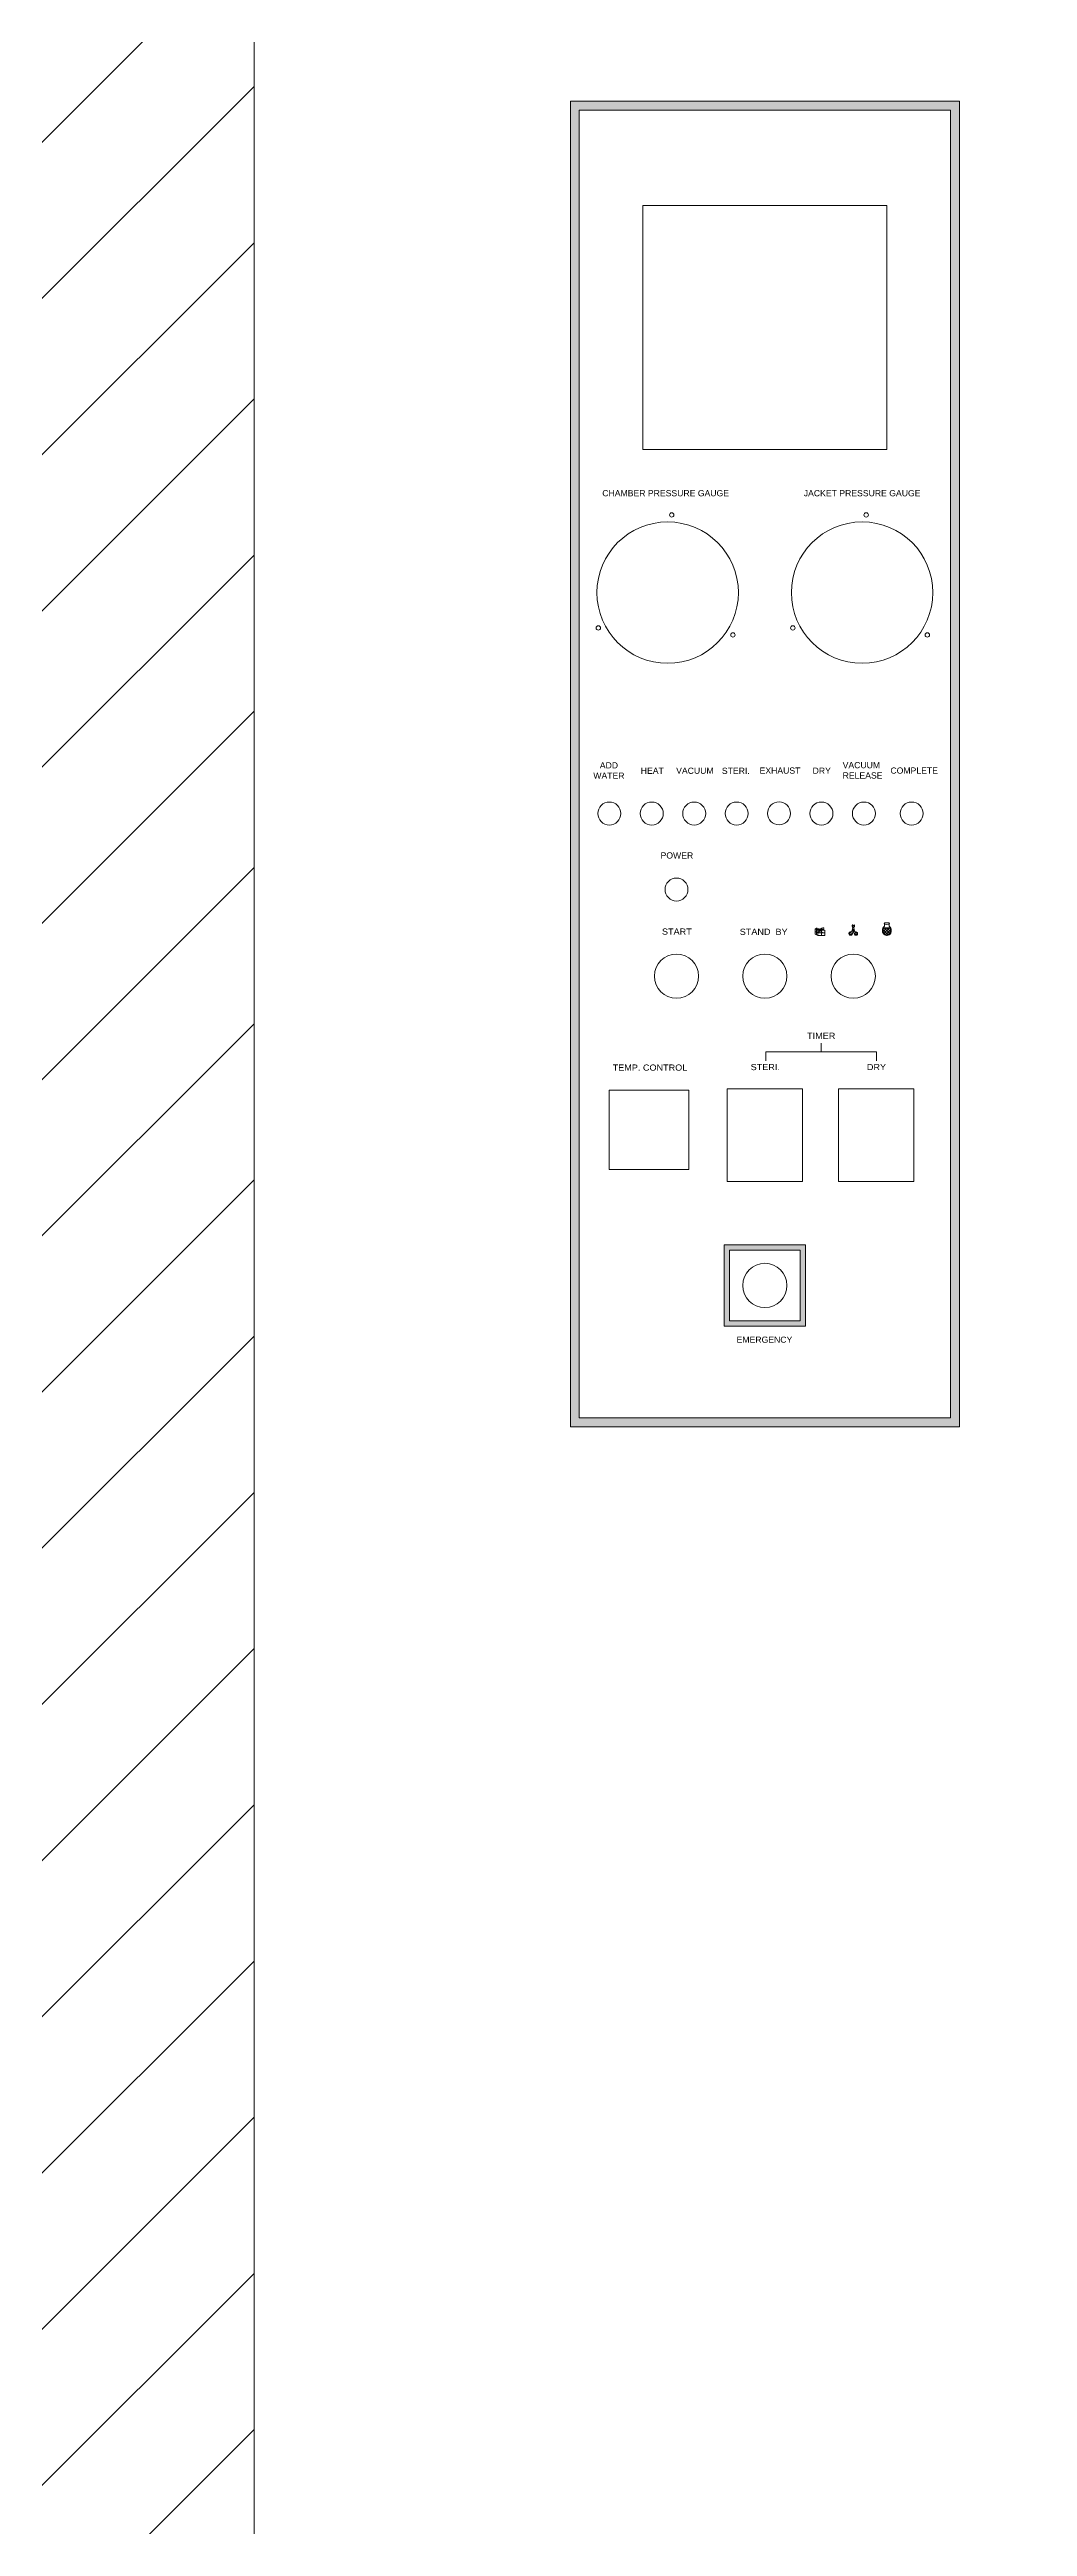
# Model space of a CAD drawing. Header units: millimetres. Extents: x -96603 to 124772, y -7961 to 34801.
# Drawn here: x 6675 to 7228, y 3810 to 5212 of the extents above; entities that cross this region are included whole.
import ezdxf
from ezdxf.enums import TextEntityAlignment as Align

# ---------------------------------------------------------------- set-up
doc = ezdxf.new("R2010")
doc.units = ezdxf.units.MM
doc.layers.get('0').update_dxf_attribs({"lineweight": 15})
doc.layers.add('D', color=3, linetype='Continuous', lineweight=13)
doc.styles.add('2', font='ARIAL.TTF')
doc.styles.get("Standard").update_dxf_attribs({"font": 'KAIU.TTF'})
doc.styles.add('STU25', font='isocp2.shx')
doc.dimstyles.new('STU25', dxfattribs={"dimscale": 50, "dimtxt": 2.5, "dimasz": 2, "dimexe": 0.6, "dimexo": 1, "dimgap": 1, "dimtad": 1, "dimdsep": 46, "dimtxsty": 'STU25', "dimcen": 2, "dimazin": 2, "dimtfac": 1, "dimtmove": 0, "dimatfit": 3, "dimfxl": 0, "dimtolj": 1, "dimtzin": 0, "dimarcsym": 0})

# ---------------------------------------------------------------- blocks, each defined once
blk = doc.blocks.new('*D5')
at = {"layer": 'D', "color": 0, "lineweight": -2}
for p, q in [((6740.9, 5407.6), (5729.6, 5407.6)), ((5759.6, 5307.6), (5759.6, 3437.6)), ((5940.9, 3337.6), (5729.6, 3337.6))]:
    blk.add_line(p, q, dxfattribs=at)
at = {"layer": 'D', "color": 0}
for points in [[(5742.9, 5307.6), (5776.3, 5307.6), (5759.6, 5407.6)], [(5742.9, 3437.6), (5776.3, 3437.6), (5759.6, 3337.6)]]:
    blk.add_solid(points, dxfattribs=at)
at = {"layer": 'Defpoints', "color": 0}
for p in [(6790.9, 5407.6), (5759.6, 3337.6), (5990.9, 3337.6)]:
    blk.add_point(p, dxfattribs=at)
at = {"layer": 'D', "color": 0, "insert": (5647.1, 4372.6), "char_height": 125, "attachment_point": 5, "rotation": 90, "style": 'STU25'}
blk.add_mtext('\\A1;2070', dxfattribs=at)

msp = doc.modelspace()

# ---------------------------------------------------------------- hatches: boundary and pattern name
h = msp.add_hatch(color=256)
h.paths.add_polyline_path([(7189.931, 5182.649), (7189.931, 4432.649), (6969.931, 4432.649), (6969.931, 5182.649)])
h.paths.add_polyline_path([(7184.931, 5177.649), (7184.931, 4437.649), (6974.931, 4437.649), (6974.931, 5177.649)], flags=16)
h = msp.add_hatch(color=256)
h.paths.add_polyline_path([(7102.931, 4535.649), (7056.931, 4535.649), (7056.931, 4489.649), (7102.931, 4489.649)])
h.paths.add_polyline_path([(7099.931, 4532.649), (7099.931, 4492.649), (7059.931, 4492.649), (7059.931, 4532.649)], flags=16)
at = {"layer": 'D'}
h = msp.add_hatch(dxfattribs=at)
h.set_pattern_fill('ANSI31', color=256, scale=500, style=0)
h.set_pattern_definition([(45, (366496.534, 10901.3), (-44.194174, 44.194174), [])])
h.paths.add_polyline_path([(5990.931, 6597.649), (9330.931, 6597.649), (9330.931, 5124.584), (8661.715, 5124.584), (8661.715, 3337.649), (8530.931, 3337.649), (8530.931, 3367.649), (8530.931, 3667.649), (8530.931, 5417.649), (7370.931, 5417.649), (6790.931, 5417.649), (6790.931, 3367.649), (6790.931, 3337.649), (6660.146, 3337.649), (6660.146, 5124.584), (5990.931, 5124.584)])

# ---------------------------------------------------------------- linework, layer by layer
for p, q in [((6790.931, 3357.649), (6790.931, 5407.649)), ((7189.931, 5182.649), (6969.931, 5182.649)), ((6969.931, 5182.649), (6969.931, 4432.649)), ((7184.931, 5177.649), (6974.931, 5177.649)), ((6974.931, 5177.649), (6974.931, 4437.649)), ((7184.931, 5177.649), (7184.931, 4437.649)), ((7189.931, 5182.649), (7189.931, 4432.649)), ((7010.931, 5123.649), (7148.931, 5123.649)), ((7010.931, 5123.649), (7010.931, 4985.649)), ((7010.931, 5123.649), (7020.931, 5123.649)), ((7010.931, 5123.649), (7010.931, 5113.649)), ((7148.931, 4985.649), (7148.931, 5123.649)), ((7148.931, 4985.649), (7148.931, 4995.649)), ((7148.931, 4985.649), (7010.931, 4985.649)), ((7148.931, 4985.649), (7138.931, 4985.649)), ((7108.333, 4714.382), (7108.999, 4714.382)), ((7109.933, 4713.699), (7108.333, 4714.382)), ((7108.333, 4714.382), (7108.333, 4711.382)), ((7109.933, 4712.199), (7108.333, 4712.882)), ((7109.933, 4710.699), (7108.333, 4711.382)), ((7109.133, 4714.04), (7109.133, 4711.04)), ((7110.936, 4713.699), (7109.933, 4713.699)), ((7109.933, 4713.699), (7109.933, 4710.699)), ((7113.933, 4712.199), (7109.933, 4712.199)), ((7113.933, 4710.699), (7109.933, 4710.699)), ((7110.981, 4713.777), (7110.274, 4712.544)), ((7110.274, 4712.544), (7110.542, 4712.334)), ((7110.542, 4712.334), (7111.129, 4713.736)), ((7111.152, 4713.699), (7111.113, 4713.699)), ((7111.133, 4713.736), (7111.933, 4712.199)), ((7112.329, 4712.365), (7111.289, 4713.779)), ((7113.933, 4713.699), (7111.348, 4713.699)), ((7111.933, 4712.904), (7111.933, 4713.699)), ((7111.933, 4712.199), (7112.329, 4712.365)), ((7111.933, 4710.699), (7111.933, 4712.199)), ((7113.933, 4713.699), (7112.95, 4714.118)), ((7113.933, 4710.699), (7113.933, 4713.699)), ((7146.433, 4713.687), (7146.433, 4713.187)), ((7146.438, 4713.847), (7147.468, 4714.877)), ((7148.691, 4710.699), (7146.445, 4712.945)), ((7149.915, 4710.888), (7146.508, 4714.295)), ((7146.531, 4712.494), (7148.915, 4714.877)), ((7146.734, 4714.877), (7151.131, 4714.877)), ((7147.078, 4711.511), (7150.444, 4714.877)), ((7150.788, 4711.511), (7147.422, 4714.877)), ((7147.683, 4716.124), (7147.683, 4717.051)), ((7147.951, 4710.888), (7151.358, 4714.295)), ((7151.335, 4712.494), (7148.951, 4714.877)), ((7149.175, 4710.699), (7151.421, 4712.945)), ((7150.183, 4716.124), (7150.183, 4717.051)), ((7151.428, 4713.847), (7150.398, 4714.877)), ((7151.431, 4713.287), (7151.433, 4713.687)), ((7080.551, 4639.749), (7080.551, 4644.749)), ((7080.551, 4644.749), (7143.051, 4644.749)), ((7111.801, 4644.749), (7111.801, 4649.749)), ((7143.051, 4644.749), (7143.051, 4639.749)), ((6991.935, 4578.149), (6991.935, 4623.149)), ((6991.935, 4623.149), (7036.935, 4623.149)), ((7036.935, 4578.149), (7036.935, 4623.149)), ((7058.581, 4571.399), (7058.581, 4623.899)), ((7058.581, 4623.899), (7101.281, 4623.899)), ((7101.281, 4623.899), (7101.281, 4571.399)), ((7121.581, 4623.899), (7164.281, 4623.899)), ((7121.581, 4623.899), (7121.581, 4571.399)), ((7164.281, 4623.899), (7164.281, 4571.399)), ((6991.935, 4578.149), (7036.935, 4578.149)), ((7058.581, 4571.399), (7101.281, 4571.399)), ((7121.581, 4571.399), (7164.281, 4571.399)), ((7189.931, 4432.649), (6969.931, 4432.649)), ((7184.931, 4437.649), (6974.931, 4437.649))]:
    msp.add_line(p, q)
msp.add_lwpolyline([(7130.202, 4714.933, -0.25947728), (7130.329, 4715.402, 0.36155861), (7130.442, 4716.874), (7129.933, 4715.688), (7129.424, 4716.874, 0.36155861), (7129.537, 4715.402, -0.25947728), (7129.663, 4714.933), (7129.208, 4713.109, -0.41421356), (7128.622, 4712.713, 2.41421356), (7129.415, 4711.542), (7129.933, 4714.231), (7130.451, 4711.542, 2.41421356), (7131.244, 4712.713, -0.41421356), (7130.658, 4713.109)], format="xyb", close=True)
for points in [[(7056.931, 4535.649), (7102.931, 4535.649), (7102.931, 4489.649), (7056.931, 4489.649)], [(7059.931, 4532.649), (7099.931, 4532.649), (7099.931, 4492.649), (7059.931, 4492.649)]]:
    msp.add_lwpolyline(points, close=True)
for centre, radius in [((7027.234, 4948.589), 1.25), ((7137.234, 4948.589), 1.25), ((7024.931, 4904.649), 40), ((7134.931, 4904.649), 40), ((6985.726, 4884.674), 1.25), ((7061.832, 4880.685), 1.25), ((7095.726, 4884.674), 1.25), ((7171.832, 4880.685), 1.25), ((6991.931, 4779.649), 6.5), ((7015.931, 4779.649), 6.5), ((7039.931, 4779.649), 6.5), ((7063.931, 4779.649), 6.5), ((7087.931, 4779.727), 6.5), ((7111.931, 4779.649), 6.5), ((7135.931, 4779.649), 6.5), ((7162.931, 4779.649), 6.5), ((7029.931, 4736.649), 6.5), ((7111.133, 4714.04), 0.304), ((7128.433, 4711.731), 0.5), ((7131.433, 4711.731), 0.5), ((7029.931, 4687.649), 12.5), ((7079.931, 4687.649), 12.5), ((7129.931, 4687.649), 12.5), ((7079.931, 4512.649), 12.5)]:
    msp.add_circle(centre, radius)
for centre, radius, start, end in [((7148.933, 4713.687), 2.5, 125.685335, 180), ((7148.933, 4713.187), 2.5, 180, 2.294199), ((7147.183, 4716.124), 0.5, 305.685335, 0), ((7147.583, 4717.051), 0.1, 0, 59.933984), ((7150.283, 4717.051), 0.1, 120.066016, 180), ((7150.683, 4716.124), 0.5, 180, 234.314665), ((7148.933, 4713.687), 2.5, 359.425587, 54.314665)]:
    msp.add_arc(centre, radius, start, end)
msp.add_ellipse((7148.933, 4717.387), major_axis=(-1.5, 0), ratio=0.33333333)
for points in [[(7110.952, 4714.285), (7110.45, 4714.486), (7108.854, 4714.682), (7109.361, 4714.031), (7110.976, 4713.779)], [(7111.313, 4714.285), (7111.816, 4714.486), (7113.212, 4714.91), (7113.068, 4714.284), (7111.289, 4713.779)]]:
    msp.add_spline(points, degree=3)
for points, knots in [([(7110.849, 4713.93), (7110.259, 4714.129), (7109.367, 4714.349), (7109.446, 4713.999), (7109.834, 4713.797)], [0.70140981, 0.70140981, 0.70140981, 0.70140981, 2.14926829, 2.29859055, 2.29859055, 2.29859055, 2.29859055]), ([(7111.418, 4713.934), (7111.89, 4714.176), (7112.605, 4714.554), (7112.532, 4713.979), (7112.15, 4713.767)], [0.80313123, 0.80313123, 0.80313123, 0.80313123, 2.00034188, 2.40933889, 2.40933889, 2.40933889, 2.40933889])]:
    msp.add_open_spline(points, degree=3, knots=knots)

# ---------------------------------------------------------------- texts
at = {"style": '2', "width": 1.05}
for s, p in [('START', (7030.131, 4710.05)), ('STAND  BY', (7079.271, 4709.939)), ('TIMER', (7111.801, 4651.075)), ('TEMP. CONTROL', (7014.935, 4633.092)), ('STERI.', (7080.149, 4633.393)), ('DRY', (7143.051, 4633.393))]:
    msp.add_text(s, height=3.5, dxfattribs=at).set_placement(p, align=Align.BOTTOM_CENTER)
at = {"char_height": 3.5}
for s, insert, width, attachment_point in [('{\\fArial|b0|i0|c0|p34;CHAMBER PRESSURE GAUGE}', (6987.938, 4962.651), 77.43945, 1), ('{\\fArial|b0|i0|c0|p34;JACKET PRESSURE GAUGE}', (7101.922, 4962.651), 67.407, 1), ('{\\fArial|b0|i0|c0|p34;ADD \\PWATER}', (6991.706, 4803.974), 29.971, 5), ('{\\fArial|b0|i0|c0|p34;VACUUM\\PRELEASE}', (7123.918, 4808.765), 15, 1), ('{\\fArial|b0|i0|c0|p34;HEAT}', (7016.236, 4803.844), 19, 5), ('{\\fArial|b0|i0|c0|p34;VACUUM}', (7040.332, 4803.844), 19, 5), ('{\\fArial|b0|i0|c0|p34;STERI.}', (7063.491, 4803.782), 19, 5), ('{\\fArial|b0|i0|c0|p34;EXHAUST}', (7076.931, 4805.689), 23.5, 1), ('{\\fArial|b0|i0|c0|p34;DRY}', (7106.921, 4805.633), 14.99983, 1), ('{\\fArial|b0|i0|c0|p34;COMPLETE}', (7150.946, 4805.702), 15, 1), ('{\\fArial|b0|i0|c0|p34;POWER}', (7020.925, 4757.672), 19.50054, 1), ('{\\fArial|b0|i0|c0|p34;EMERGENCY}', (7063.93, 4483.696), 23.5, 1)]:
    msp.add_mtext(s, dxfattribs=dict(at, insert=insert, width=width, attachment_point=attachment_point))

# ---------------------------------------------------------------- dimensions: what is measured, and where the dimension line sits
at = {"layer": 'D'}
dim = msp.add_linear_dim(base=(5759.592, 3337.649), p1=(6790.931, 5407.649), p2=(5990.931, 3337.649), angle=90, dimstyle='STU25', dxfattribs=at)
dim.commit()
dim.dimension.update_dxf_attribs({"geometry": '*D5', "text_midpoint": (5759.592, 4372.649), "dimtype": 160})

doc.saveas('drawing.dxf')
